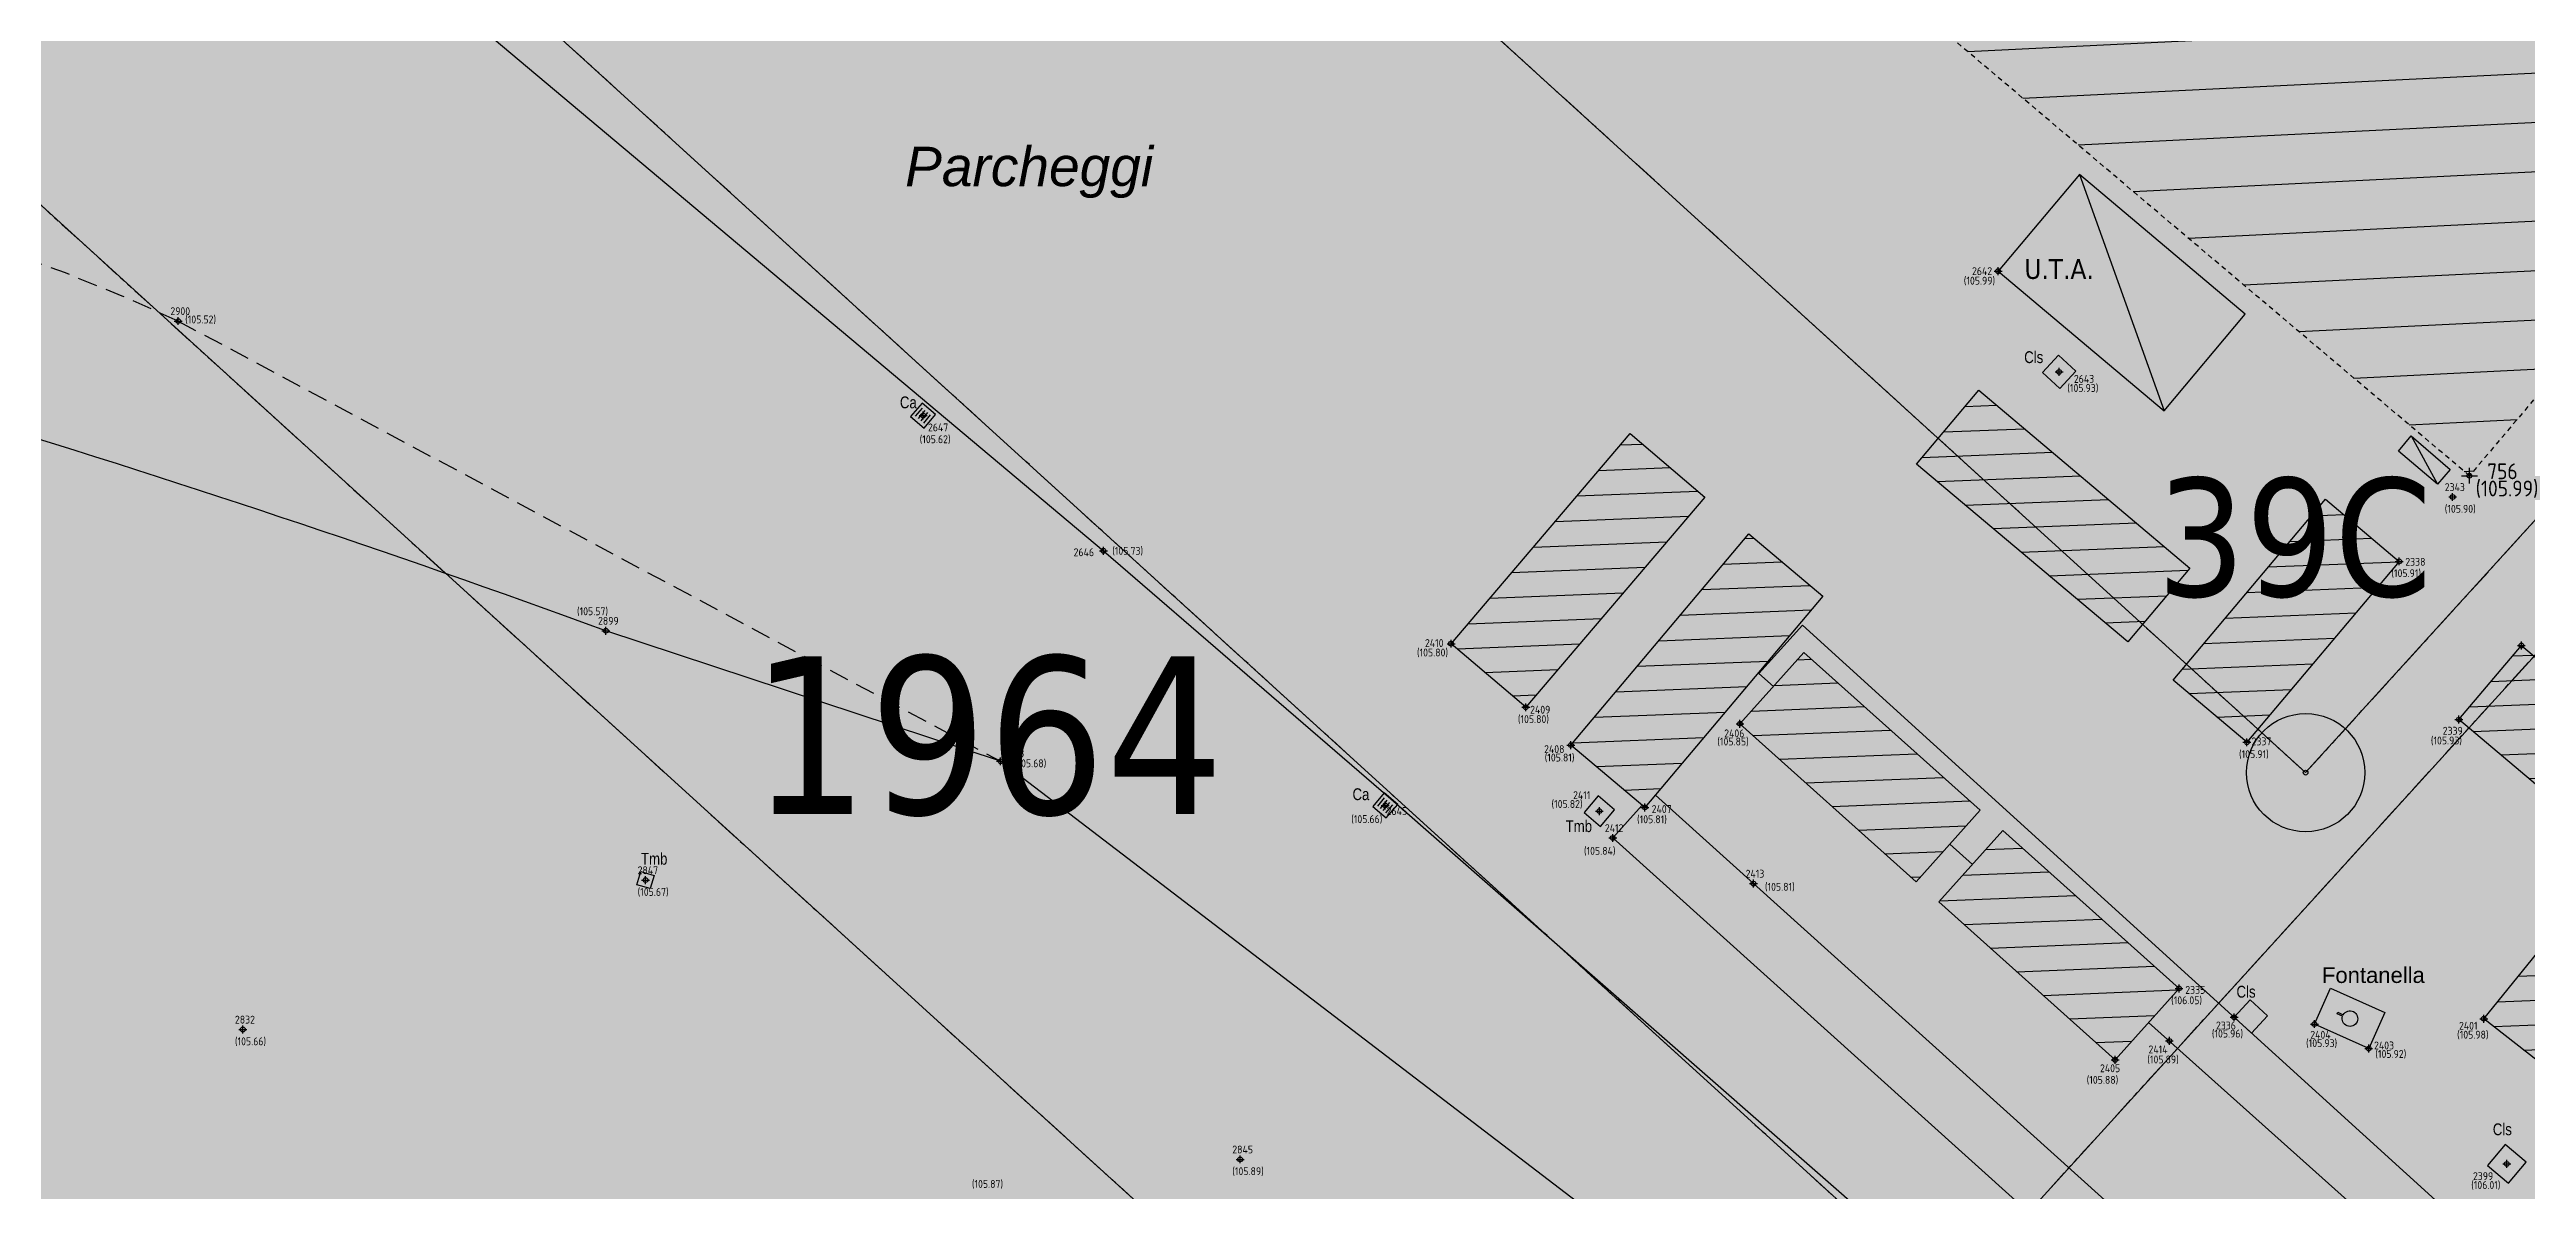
# Model space of a CAD drawing. Extents: x 9555 to 11275, y -8412 to -6382.
# Drawn here: x 10326.8 to 10389.6, y -7841.3 to -7812.4 of the extents above; entities that cross this region are included whole.
import ezdxf
from ezdxf.enums import TextEntityAlignment as Align

# ---------------------------------------------------------------- set-up
doc = ezdxf.new("R2010")
doc.units = 0
doc.header["$MEASUREMENT"] = 0
doc.header["$XCLIPFRAME"] = 2
doc.header["$PDMODE"] = 33
doc.header["$PDSIZE"] = 0.12
for name, pattern in [('DASHED', [0.75, 0.5, -0.25]), ('HIDDEN2', [0.1875, 0.125, -0.0625]), ('PHANTOM2', [1.25, 0.625, -0.125, 0.125, -0.125, 0.125, -0.125])]:
    doc.linetypes.add(name, pattern=pattern)
doc.layers.get('0').update_dxf_attribs({"color": 53, "lineweight": 50})
for name, color, linetype in [('01_PROG', 7, 'Continuous'), ('02_CAT', 7, 'Continuous'), ('Conf Lotti-Retino', 253, 'Continuous'), ('Conf-N', 7, 'Continuous'), ('Conf-P', 2, 'Continuous'), ('GEI-Nome_P', 6, 'Continuous'), ('GEI-Punti', 7, 'Continuous'), ('Gei-Punti_3D', 3, 'Continuous'), ('GEI-Quote_P', 3, 'Continuous'), ('GEI-Simboli', 6, 'Continuous'), ('Immagine', 181, 'Continuous'), ('Ril-Aiuola_Retino', 85, 'Continuous'), ('Ril-Cabina_Idrante', 1, 'Continuous'), ('Ril-Fabbr_Retino', 8, 'Continuous'), ('Ril-Fontana', 6, 'Continuous'), ('Ril-Strada', 4, 'Continuous'), ('Ril-Struttura_cls', 4, 'Continuous'), ('Ril-Struttura_U.T.A.', 7, 'Continuous'), ('Ril-Tomb_CADITOIA-Chiusino', 5, 'Continuous'), ('Ril-Tomb_CEMENTO-Cls', 5, 'Continuous'), ('Ril-Tombino', 5, 'Continuous')]:
    doc.layers.add(name, color=color, linetype=linetype)
for name, color, linetype, lineweight in [('Conf Lotti', 2, 'PHANTOM2', 30), ('Fr01 Fgl. 957D', 140, 'Continuous', 30), ('Ril-Fabbr_Container-Prefabbricato', 7, 'Continuous', 30), ('Ril-Fabbr_Tendone', 7, 'HIDDEN2', 30)]:
    doc.layers.add(name, color=color, linetype=linetype, lineweight=lineweight)
doc.layers.add('Gei-Nome_p(OFF)', color=251, linetype='Continuous', plot=False)
doc.styles.add('Arial', font='arial.ttf')
doc.styles.add('ArialCorsivo', font='ariali.ttf')
doc.styles.add('HELVLA', font='helvl', dxfattribs={"width": 0.8})
doc.styles.get("Standard").update_dxf_attribs({"font": 'isocp.shx'})
doc.styles.add('Tahoma', font='tahoma.ttf')
picture_1 = doc.add_image_def('image1.png', size_in_pixel=(3510, 4950))
picture_2 = doc.add_image_def('image3.png', size_in_pixel=(3510, 4950))

# ---------------------------------------------------------------- blocks, each defined once
blk = doc.blocks.new('TCa-a')
at = {"layer": 'Ril-Tomb_CADITOIA-Chiusino'}
for p, q in [((-0.15, 0.15), (0.15, 0.15)), ((-0.15, 0.05), (0.15, 0.05)), ((-0.15, -0.05), (0.15, -0.05)), ((-0.15, -0.15), (0.15, -0.15))]:
    blk.add_line(p, q, dxfattribs=at)
blk.add_lwpolyline([(-0.25, -0.25), (0.25, -0.25), (0.25, 0.25), (-0.25, 0.25)], close=True, dxfattribs=at)
blk = doc.blocks.new('P-Lotto')
at = {"layer": 'Conf-N'}
blk.add_circle((0, 0), 1.5, dxfattribs=at)
at = {"layer": 'Conf-P'}
blk.add_point((0, 0), dxfattribs=at)
blk = doc.blocks.new('20043-1_Prog-Confini')
at = {"layer": 'Conf Lotti-Retino'}
h = blk.add_hatch(color=256, dxfattribs=at)
h.paths.add_polyline_path([(10440.904, -7860.831), (10481.594, -7897.835), (10443.955, -7939.223), (10455.053, -7949.315), (10501.476, -7898.267), (10547.189, -7848.002), (10411.97, -7725.031), (10340.578, -7745.23), (10225.512, -7871.756), (10219.572, -7866.354), (10165.524, -7925.785), (10195.694, -7953.18), (10249.907, -8002.481), (10270.622, -8021.32), (10278.897, -8012.22), (10188.639, -7930.138), (10307.726, -7799.19), (10366.912, -7853.014), (10397.984, -7881.272), (10388.565, -7891.63), (10401.881, -7903.74)])
h.paths.add_polyline_path([(10406.058, -7872.394), (10374.985, -7844.136), (10315.8, -7790.312), (10347.147, -7755.842), (10408.825, -7738.391), (10442.939, -7769.415), (10528.018, -7846.787), (10491.686, -7886.738), (10437.68, -7837.623)], flags=16)
h = blk.add_hatch(color=41, dxfattribs=at)
h.paths.add_polyline_path([(10374.985, -7844.136), (10442.939, -7769.415), (10408.825, -7738.391), (10347.147, -7755.842), (10315.8, -7790.312)])
h.paths.add_polyline_path([(10420.764, -7790.38), (10376.072, -7749.737), (10373.722, -7750.402), (10338.402, -7789.24), (10384.049, -7830.752)], flags=16)
for points in [[(10420.764, -7790.38), (10376.072, -7749.737), (10373.722, -7750.402), (10338.402, -7789.24), (10384.049, -7830.752)], [(10374.985, -7844.136), (10442.939, -7769.415), (10528.018, -7846.787), (10491.686, -7886.738), (10437.68, -7837.623), (10406.058, -7872.394)], [(10278.897, -8012.22), (10188.639, -7930.138), (10307.726, -7799.19), (10366.912, -7853.014), (10339.327, -7883.347), (10306.204, -7919.768), (10337.209, -7948.101)]]:
    blk.add_hatch(color=41, dxfattribs=at).paths.add_polyline_path(points)
at = {"layer": 'Conf Lotti'}
for p, q in [((10374.985, -7844.136), (10442.939, -7769.415)), ((10406.058, -7872.394), (10315.8, -7790.312)), ((10307.726, -7799.19), (10397.984, -7881.272))]:
    blk.add_line(p, q, dxfattribs=at)
blk.add_lwpolyline([(10420.764, -7790.38), (10376.072, -7749.737), (10373.722, -7750.402), (10338.402, -7789.24), (10384.049, -7830.752)], close=True, dxfattribs=at)
blk.add_lwpolyline([(10420.764, -7790.38), (10376.072, -7749.737), (10373.722, -7750.402), (10338.402, -7789.24), (10384.049, -7830.752)], close=True, dxfattribs=at)
at = {"layer": 'Conf-P'}
blk.add_blockref('P-Lotto', (10384.049, -7830.752), dxfattribs=at)
at = {"layer": 'Conf-N', "style": 'Tahoma'}
blk.add_text('39C', height=3, dxfattribs=at).set_placement((10380.273, -7826.28))
blk = doc.blocks.new('-Fgl. 957D Estratto Foglio Intero_PostFR1')
at = {"layer": 'Immagine'}
image = blk.add_image(picture_1, insert=(10047.107, -8052.467), size_in_units=(594.323, 838.148), rotation=0.001621, dxfattribs=at)
image.set_boundary_path([(307.502, 335.181), (3170.12, 4586.921)])
image.dxf.flags = 15
blk = doc.blocks.new('-Fgl. 958 Estratto Foglio Intero_PostFR3')
at = {"layer": 'Immagine'}
image = blk.add_image(picture_2, insert=(9716.786, -8308.175), size_in_units=(1485.814, 2095.379), rotation=-0.001044, dxfattribs=at)
image.set_boundary_path([(486.986, 415.0435), (2987.88, 4584.8433)])
image.dxf.flags = 15
blk = doc.blocks.new('- Fogli_Unione (Estratti_20043_SpostatoComeAll.957E_SuRIL_PostFR1-FR2-FR3 (2021-02-08)')
for name in ['-Fgl. 958 Estratto Foglio Intero_PostFR3', '-Fgl. 957D Estratto Foglio Intero_PostFR1']:
    blk.add_blockref(name, (0, 0))
blk = doc.blocks.new('2493-1_PostFRAZ')
at = {"layer": 'Fr01 Fgl. 957D'}
for p, q in [((10374.985, -7844.136), (10442.939, -7769.415)), ((10307.726, -7799.19), (10397.984, -7881.272))]:
    blk.add_line(p, q, dxfattribs=at)
blk.add_lwpolyline([(10406.058, -7872.394), (10315.8, -7790.312), (10347.147, -7755.842), (10408.825, -7738.391), (10449.833, -7775.684)], dxfattribs=at)
blk.add_lwpolyline([(10420.764, -7790.38), (10376.072, -7749.737), (10373.722, -7750.402), (10338.402, -7789.24), (10384.049, -7830.752)], close=True, dxfattribs=at)
at = {"layer": '02_CAT'}
blk.add_blockref('- Fogli_Unione (Estratti_20043_SpostatoComeAll.957E_SuRIL_PostFR1-FR2-FR3 (2021-02-08)', (2.401, 6.764), dxfattribs=at)
at = {"layer": 'Fr01 Fgl. 957D', "style": 'Tahoma'}
blk.add_text('1964', height=4, dxfattribs=at).set_placement((10344.611, -7831.799))

msp = doc.modelspace()

# ---------------------------------------------------------------- hatches: boundary and pattern name
at = {"layer": 'Ril-Aiuola_Retino'}
h = msp.add_hatch(dxfattribs=at)
h.set_pattern_fill('TEXTURE', color=256, scale=1.5, angle=90, style=0)
h.set_pattern_definition([(90, (-0.72, 1.08), (-1.14, 0.66), [0.06, -1.005, 0.045, -0.435, 0.09, -1.065]), (100, (-1.335, 0.795), (-1.42672142, 0.40338068), [0.105, -0.255, 0.135, -0.795, 0.075, -0.99]), (110, (-0.855, 0.645), (-1.104881267, 0.66735477), [0.12, -0.825, 0.105, -0.615, 0.075, -0.48]), (120, (-0.765, 1.08), (-1.27025934, -0.10984628), [0.075, -0.495, 0.06, -0.735, 0.045, -0.975]), (130, (-1.095, 0.66), (-1.081851777, 0.169179587), [0.06, -0.66, 0.045, -0.42, 0.12, -0.765]), (140, (-0.555, 0.885), (-1.17866747, -0.40123932), [0.03, -0.555, 0.075, -0.915, 0.09, -0.465]), (150, (-0.66, 0.93), (-1.11853829, -0.49736515), [0.075, -0.615, 0.03, -0.72, 0.06, -0.555]), (160, (-0.48, 0.765), (-1.07793424, -0.54946135), [0.045, -0.285, 0.09, -0.48, 0.06, -0.66]), (170, (-1.365, 0.84), (-0.82359725, -1.04282672), [0.105, -0.66, 0.045, -0.78, 0.09, -0.735]), (180, (-0.72, 0.93), (-0.555, -1.32), [0.09, -0.465, 0.06, -0.915, 0.03, -0.93]), (190, (-1.185, 0.69), (-0.72572646, -1.239857295), [0.105, -0.585, 0.09, -0.48, 0.105, -1.095]), (200, (-0.33, 0.585), (-0.40845569, -1.20220171), [0.12, -0.39, 0.06, -0.795, 0.09, -0.87]), (210, (-0.51, 0.18), (-0.14246134, -1.43324972), [0.075, -1.005, 0.09, -0.465, 0.105, -0.615]), (220, (-0.18, 0.51), (-0.356330406, -1.395538836), [0.045, -0.33, 0.06, -0.645, 0.12, -0.84]), (230, (-1.38, 0.06), (0.17102844, -1.10298426), [0.09, -0.54, 0.105, -0.465, 0.06, -0.63]), (240, (-0.09, 1.305), (0.60383629, -1.02412486), [0.06, -0.42, 0.12, -0.93, 0.105, -0.855]), (250, (-0.93, 0.315), (0.81214345, -1.18950537), [0.09, -0.63, 0.075, -0.57, 0.06, -0.915]), (260, (-0.57, 0.405), (0.845615826, -1.078220235), [0.135, -0.495, 0.09, -0.675, 0.12, -0.66])])
h.paths.add_polyline_path([(10377.265, -7845.645), (10377.289, -7845.742), (10377.218, -7845.759), (10385.452, -7858.745), (10391.08, -7863.774), (10391.871, -7862.896), (10391.871, -7862.804, -0.350264), (10391.482, -7862.316, -0.913739), (10392.474, -7862.227), (10393.937, -7860.602)])
h.paths.add_polyline_path([(10413.584, -7868.804, 0.236892), (10413.172, -7866.856), (10413.266, -7866.782), (10416.752, -7862.793), (10416.752, -7862.663, 0.183214), (10419.069, -7862.774), (10425.972, -7855.113, 0.263005), (10425.826, -7853.767), (10425.923, -7853.697), (10428.699, -7847.691), (10428.699, -7847.57), (10429.688, -7847.687), (10430.658, -7847.584), (10430.925, -7847.317), (10433.357, -7840.757), (10433.47, -7840.798), (10435.746, -7835.473), (10435.616, -7835.625), (10435.559, -7835.577), (10414.821, -7859.413), (10414.821, -7859.444), (10414.793, -7859.444), (10405.04, -7870.655), (10404.866, -7870.841), (10405.318, -7871.264), (10404.908, -7871.702), (10404.456, -7871.279), (10402.01, -7873.895), (10405.262, -7876.666, 0.283255), (10406.326, -7876.831)])
h.paths.add_polyline_path([(10411.15, -7867.233, -1), (10411.85, -7867.233, -1)], flags=16)
h.paths.add_polyline_path([(10405.502, -7874.131, -1), (10404.802, -7874.131, -1)], flags=16)
h.paths.add_polyline_path([(10404.318, -7873.251), (10404.045, -7873.543), (10403.753, -7873.27), (10404.026, -7872.978)], flags=16)
h.paths.add_polyline_path([(10417.145, -7860.806, -1), (10417.945, -7860.806, -1)], flags=16)
h.paths.add_polyline_path([(10404.28, -7871.945), (10404.88, -7871.945), (10404.88, -7871.522), (10404.28, -7871.522)], flags=24)
h.paths.add_polyline_path([(10403.414, -7872.995), (10404.013, -7872.995), (10404.013, -7872.572), (10403.414, -7872.572)], flags=24)
at = {"layer": 'Ril-Fabbr_Retino'}
h = msp.add_hatch(dxfattribs=at)
h.set_pattern_fill('ANSI31', color=256, scale=10, angle=-42.18211, style=0)
h.set_pattern_definition([(2.8179, (10124.551, -7924.9433), (-0.061452, 1.2484885), [])])
h.paths.add_polyline_path([(10410.751, -7796.557), (10388.204, -7823.225), (10341.901, -7784.09), (10364.293, -7757.441)])
h = msp.add_hatch(dxfattribs=at)
h.set_pattern_fill('ANSI31', color=256, scale=5, angle=317.29473, style=0)
h.paths.add_polyline_path([(10375.762, -7821.056), (10381.116, -7825.564), (10379.538, -7827.439), (10374.184, -7822.93)])
h = msp.add_hatch(dxfattribs=at)
h.set_pattern_fill('ANSI31', color=256, scale=5, angle=317.29473, style=0)
h.paths.add_polyline_path([(10366.917, -7822.154), (10368.81, -7823.767), (10364.27, -7829.095), (10362.377, -7827.482)])
h = msp.add_hatch(dxfattribs=at)
h.set_pattern_fill('ANSI31', color=256, scale=5, angle=317.29473, style=0)
h.paths.add_polyline_path([(10380.686, -7828.405), (10384.549, -7823.817), (10386.423, -7825.395), (10382.56, -7829.983)])
h = msp.add_hatch(dxfattribs=at)
h.set_pattern_fill('ANSI31', color=256, scale=5, angle=317.29473, style=0)
h.paths.add_polyline_path([(10371.801, -7826.28), (10367.293, -7831.635), (10365.416, -7830.055), (10369.924, -7824.7)])
h = msp.add_hatch(dxfattribs=at)
h.set_pattern_fill('ANSI31', color=256, scale=5, angle=317.29473, style=0)
h.paths.add_polyline_path([(10389.521, -7827.528), (10395.178, -7832.298), (10393.595, -7834.176), (10387.937, -7829.406)])
h = msp.add_hatch(dxfattribs=at)
h.set_pattern_fill('ANSI31', color=256, scale=5, angle=317.29473, style=0)
edge = h.paths.add_edge_path()
edge.add_line((10375.794, -7831.707), (10374.173, -7833.517))
edge.add_line((10374.173, -7833.517), (10369.703, -7829.514))
edge.add_line((10369.703, -7829.514), (10371.324, -7827.704))
edge.add_line((10371.324, -7827.704), (10375.794, -7831.706))
h = msp.add_hatch(dxfattribs=at)
h.set_pattern_fill('ANSI31', color=256, scale=5, angle=317.29473, style=0)
edge = h.paths.add_edge_path()
edge.add_line((10380.838, -7836.224), (10379.217, -7838.034))
edge.add_line((10379.217, -7838.034), (10374.747, -7834.031))
edge.add_line((10374.747, -7834.031), (10376.369, -7832.221))
edge.add_line((10376.369, -7832.221), (10380.838, -7836.224))
h = msp.add_hatch(dxfattribs=at)
h.set_pattern_fill('ANSI31', color=256, scale=5, angle=317.29473, style=0)
edge = h.paths.add_edge_path()
edge.add_line((10391.403, -7833.506), (10393.3, -7834.99))
edge.add_line((10393.3, -7834.99), (10390.463, -7838.477))
edge.add_line((10390.463, -7838.477), (10388.566, -7836.993))
edge.add_line((10388.566, -7836.993), (10391.403, -7833.507))

# ---------------------------------------------------------------- linework, layer by layer
at = {"layer": 'Gei-Nome_p(OFF)'}
for p in [(10331.734, -7837.265), (10357.028, -7840.558)]:
    msp.add_point(p, dxfattribs=at)
at = {"layer": 'GEI-Punti'}
for p in [(10376.251, -7818.037), (10330.097, -7819.302), (10377.797, -7820.59), (10348.988, -7821.698), (10388.204, -7823.225), (10387.777, -7823.763), (10353.561, -7825.128), (10386.423, -7825.395), (10340.942, -7827.154), (10362.377, -7827.482), (10389.521, -7827.528), (10364.27, -7829.095), (10369.703, -7829.514), (10387.937, -7829.406), (10365.416, -7830.055), (10382.56, -7829.983), (10350.95, -7830.465), (10360.706, -7831.584), (10366.137, -7831.727), (10367.293, -7831.635), (10366.477, -7832.408), (10341.947, -7833.477), (10370.046, -7833.564), (10380.838, -7836.224), (10382.236, -7836.956), (10384.272, -7837.126), (10388.566, -7836.993), (10380.593, -7837.553), (10385.649, -7837.748), (10379.217, -7838.034), (10389.151, -7840.672)]:
    msp.add_point(p, dxfattribs=at)
at = {"layer": 'Gei-Punti_3D'}
for p in [(10376.251, -7818.037, 105.987), (10330.097, -7819.302, 105.516), (10377.797, -7820.59, 105.931), (10348.988, -7821.698, 105.619), (10388.204, -7823.225, 105.988), (10387.777, -7823.763, 105.903), (10353.561, -7825.128, 105.73), (10386.423, -7825.395, 105.912), (10340.942, -7827.154, 105.571), (10362.377, -7827.482, 105.796), (10389.521, -7827.528, 105.945), (10364.27, -7829.095, 105.802), (10369.703, -7829.514, 105.852), (10387.937, -7829.406, 105.933), (10365.416, -7830.055, 105.812), (10382.56, -7829.983, 105.909), (10350.95, -7830.465, 105.675), (10360.706, -7831.584, 105.66), (10366.137, -7831.727, 105.824), (10367.293, -7831.635, 105.811), (10366.477, -7832.408, 105.839), (10341.947, -7833.477, 105.669), (10370.046, -7833.564, 105.814), (10380.838, -7836.224, 106.047), (10382.236, -7836.956, 105.964), (10384.272, -7837.126, 105.934), (10388.566, -7836.993, 105.976), (10331.734, -7837.265, 105.656), (10380.593, -7837.553, 105.887), (10385.649, -7837.748, 105.916), (10379.217, -7838.034, 105.877), (10357.028, -7840.558, 105.893), (10389.151, -7840.672, 106.014)]:
    msp.add_point(p, dxfattribs=at)
at = {"layer": 'GEI-Simboli'}
for p, q in [((10376.151, -7818.037), (10376.351, -7818.037)), ((10376.251, -7818.137), (10376.251, -7817.937)), ((10329.997, -7819.302), (10330.197, -7819.302)), ((10330.097, -7819.402), (10330.097, -7819.202)), ((10377.697, -7820.59), (10377.897, -7820.59)), ((10377.797, -7820.69), (10377.797, -7820.489)), ((10348.888, -7821.698), (10349.088, -7821.698)), ((10348.988, -7821.798), (10348.988, -7821.598)), ((10388.004, -7823.225), (10388.404, -7823.225)), ((10388.204, -7823.425), (10388.204, -7823.025)), ((10387.677, -7823.763), (10387.877, -7823.763)), ((10387.777, -7823.863), (10387.777, -7823.663)), ((10353.461, -7825.128), (10353.661, -7825.128)), ((10353.561, -7825.228), (10353.561, -7825.028)), ((10386.323, -7825.395), (10386.523, -7825.395)), ((10386.423, -7825.495), (10386.423, -7825.295)), ((10340.942, -7827.254), (10340.942, -7827.054)), ((10340.842, -7827.154), (10341.041, -7827.154)), ((10362.277, -7827.482), (10362.477, -7827.482)), ((10362.377, -7827.582), (10362.377, -7827.382)), ((10389.421, -7827.528), (10389.621, -7827.528)), ((10389.521, -7827.628), (10389.521, -7827.428)), ((10364.17, -7829.095), (10364.37, -7829.095)), ((10364.27, -7829.195), (10364.27, -7828.995)), ((10369.603, -7829.514), (10369.803, -7829.514)), ((10369.703, -7829.614), (10369.703, -7829.414)), ((10387.837, -7829.406), (10388.037, -7829.406)), ((10387.937, -7829.506), (10387.937, -7829.306)), ((10365.316, -7830.055), (10365.516, -7830.055)), ((10365.416, -7830.155), (10365.416, -7829.955)), ((10382.46, -7829.983), (10382.66, -7829.983)), ((10382.56, -7830.083), (10382.56, -7829.883)), ((10350.85, -7830.465), (10351.05, -7830.465)), ((10350.95, -7830.565), (10350.95, -7830.364)), ((10360.606, -7831.584), (10360.806, -7831.584)), ((10360.706, -7831.684), (10360.706, -7831.484)), ((10366.037, -7831.727), (10366.237, -7831.727)), ((10366.137, -7831.827), (10366.137, -7831.627)), ((10367.193, -7831.635), (10367.393, -7831.635)), ((10367.293, -7831.735), (10367.293, -7831.535)), ((10366.377, -7832.408), (10366.577, -7832.408)), ((10366.477, -7832.508), (10366.477, -7832.308)), ((10341.846, -7833.477), (10342.047, -7833.477)), ((10341.947, -7833.577), (10341.947, -7833.377)), ((10369.946, -7833.564), (10370.146, -7833.564)), ((10370.046, -7833.664), (10370.046, -7833.464)), ((10380.738, -7836.224), (10380.938, -7836.224)), ((10380.838, -7836.324), (10380.838, -7836.124)), ((10382.136, -7836.956), (10382.336, -7836.956)), ((10382.236, -7837.056), (10382.236, -7836.856)), ((10384.272, -7837.226), (10384.272, -7837.026)), ((10388.466, -7836.993), (10388.666, -7836.993)), ((10388.566, -7837.093), (10388.566, -7836.893)), ((10331.634, -7837.265), (10331.834, -7837.265)), ((10331.734, -7837.365), (10331.734, -7837.165)), ((10380.493, -7837.553), (10380.693, -7837.553)), ((10380.593, -7837.653), (10380.593, -7837.453)), ((10384.172, -7837.126), (10384.372, -7837.126)), ((10385.649, -7837.848), (10385.649, -7837.648)), ((10379.117, -7838.034), (10379.317, -7838.034)), ((10379.217, -7838.134), (10379.217, -7837.934)), ((10385.549, -7837.748), (10385.749, -7837.748)), ((10356.928, -7840.558), (10357.128, -7840.558)), ((10357.028, -7840.658), (10357.028, -7840.458)), ((10389.051, -7840.672), (10389.251, -7840.672)), ((10389.151, -7840.772), (10389.151, -7840.572))]:
    msp.add_line(p, q, dxfattribs=at)
at = {"layer": 'Ril-Cabina_Idrante'}
msp.add_line((10386.728, -7822.216), (10387.395, -7823.441), dxfattribs=at)
msp.add_lwpolyline([(10386.728, -7822.216), (10387.711, -7823.067), (10387.395, -7823.441), (10386.402, -7822.601), (10386.728, -7822.216)], dxfattribs=at)
at = {"layer": 'Ril-Fabbr_Container-Prefabbricato'}
for points in [[(10375.762, -7821.056), (10381.116, -7825.564), (10379.538, -7827.439), (10374.184, -7822.93)], [(10366.917, -7822.154), (10368.81, -7823.767), (10364.27, -7829.095), (10362.377, -7827.482)], [(10380.686, -7828.405), (10384.549, -7823.817), (10386.423, -7825.395), (10382.56, -7829.983)], [(10371.801, -7826.28), (10367.293, -7831.635), (10365.416, -7830.055), (10369.924, -7824.7)], [(10389.521, -7827.528), (10395.178, -7832.298), (10393.595, -7834.176), (10387.937, -7829.406)]]:
    msp.add_lwpolyline(points, close=True, dxfattribs=at)
for points in [[(10375.794, -7831.707), (10374.173, -7833.517), (10369.703, -7829.514), (10371.324, -7827.704), (10375.794, -7831.706)], [(10380.838, -7836.224), (10379.217, -7838.034), (10374.747, -7834.031), (10376.369, -7832.221), (10380.838, -7836.224)], [(10391.403, -7833.506), (10393.3, -7834.99), (10390.463, -7838.477), (10388.566, -7836.993), (10391.403, -7833.507)]]:
    msp.add_lwpolyline(points, dxfattribs=at)
at = {"layer": 'Ril-Fabbr_Tendone'}
msp.add_lwpolyline([(10410.751, -7796.557), (10388.204, -7823.225), (10341.901, -7784.09), (10364.293, -7757.441)], close=True, dxfattribs=at)
at = {"layer": 'Ril-Fontana'}
msp.add_lwpolyline([(10385.649, -7837.748), (10384.272, -7837.126), (10384.684, -7836.215), (10386.061, -7836.837)], close=True, dxfattribs=at)
at = {"layer": 'Ril-Fontana', "color": 7}
msp.add_lwpolyline([(10384.865, -7836.827), (10385.002, -7836.89, -19.949874), (10384.986, -7836.926), (10384.848, -7836.864)], format="xyb", close=True, dxfattribs=at)
at = {"layer": 'Ril-Strada'}
for points in [[(10364.293, -7757.441), (10358.405, -7740.788, 0.164284), (10357.331, -7739.419), (10355.885, -7738.535, 0.108955), (10353.1, -7737.575, 0.156795), (10342.425, -7741.353, 0.017328), (10332.783, -7747.527, 0.065892), (10320.578, -7760.547, 0.206282), (10316.832, -7784.796, 0.018972), (10320.232, -7793.636, 0.062899), (10327.032, -7802.849), (10353.561, -7825.128), (10360.851, -7831.412), (10377.047, -7845.596)], [(10372.303, -7846.785), (10350.95, -7830.465), (10340.942, -7827.154, 0.027946), (10307.476, -7817.02), (10303.308, -7815.8)]]:
    msp.add_lwpolyline(points, format="xyb", dxfattribs=at)
at = {"layer": 'Ril-Strada', "linetype": 'DASHED'}
msp.add_lwpolyline([(10303.308, -7815.8, -0.054632), (10305.939, -7815.462, -0.140931), (10330.097, -7819.302), (10350.95, -7830.465)], format="xyb", dxfattribs=at)
at = {"layer": 'Ril-Struttura_cls'}
for p, q in [((10370.55, -7828.568), (10370.18, -7828.237)), ((10407.723, -7867.505), (10367.557, -7831.322)), ((10375.597, -7833.083), (10375.022, -7832.569))]:
    msp.add_line(p, q, dxfattribs=at)
for points in [[(10370.18, -7828.237), (10371.289, -7827.015), (10395.37, -7848.883), (10395.732, -7848.441), (10401.835, -7853.62), (10401.375, -7854.205), (10411.47, -7863.211)], [(10406.724, -7868.649), (10366.477, -7832.408), (10367.225, -7831.578)], [(10380.068, -7837.084), (10394.481, -7849.978), (10393.332, -7851.414), (10399.436, -7856.558), (10400.444, -7855.377), (10410.488, -7864.337)]]:
    msp.add_lwpolyline(points, dxfattribs=at)
at = {"layer": 'Ril-Struttura_U.T.A.'}
msp.add_line((10378.312, -7815.589), (10380.458, -7821.579), dxfattribs=at)
msp.add_lwpolyline([(10380.458, -7821.579), (10382.519, -7819.131), (10378.312, -7815.589), (10376.251, -7818.037)], close=True, dxfattribs=at)
at = {"layer": 'Ril-Tomb_CEMENTO-Cls'}
for points in [[(10377.373, -7820.608), (10377.815, -7821.013), (10378.221, -7820.571), (10377.779, -7820.166)], [(10382.236, -7836.956), (10382.68, -7837.359), (10383.084, -7836.915), (10382.639, -7836.512)], [(10388.658, -7840.713), (10389.192, -7841.165), (10389.644, -7840.631), (10389.11, -7840.179)]]:
    msp.add_lwpolyline(points, close=True, dxfattribs=at)
at = {"layer": 'Ril-Tombino'}
for points in [[(10366.104, -7831.339), (10365.749, -7831.76), (10366.17, -7832.115), (10366.525, -7831.694)], [(10342.162, -7833.356), (10342.067, -7833.693), (10341.73, -7833.598), (10341.826, -7833.261)]]:
    msp.add_lwpolyline(points, close=True, dxfattribs=at)

# ---------------------------------------------------------------- block references
at = {"layer": '01_PROG'}
msp.add_blockref('20043-1_Prog-Confini', (0, 0), dxfattribs=at)
at = {"layer": '02_CAT'}
msp.add_blockref('2493-1_PostFRAZ', (0, 0), dxfattribs=at)
at = {"layer": 'Ril-Tomb_CADITOIA-Chiusino', "xscale": 0.9, "yscale": 0.9, "zscale": 0.9, "rotation": 49.79621267124613}
for p in [(10348.988, -7821.698), (10360.706, -7831.584)]:
    msp.add_blockref('TCa-a', p, dxfattribs=at)

# ---------------------------------------------------------------- texts
at = {"layer": 'GEI-Nome_P'}
for s, height, p in [('2642', 0.2, (10375.588, -7818.136)), ('2900', 0.2, (10329.897, -7819.152)), ('2643', 0.2, (10378.172, -7820.869)), ('2647', 0.2, (10349.11, -7822.098)), ('756', 0.4, (10388.653, -7823.312)), ('2343', 0.2, (10387.577, -7823.613)), ('2646', 0.2, (10352.804, -7825.265)), ('2338', 0.2, (10386.577, -7825.507)), ('2899', 0.2, (10340.742, -7827.004)), ('2410', 0.2, (10361.714, -7827.566)), ('2409', 0.2, (10364.381, -7829.256)), ('2898', 0.2, (10351.028, -7830.361)), ('2408', 0.2, (10364.736, -7830.256)), ('2406', 0.2, (10369.304, -7829.856)), ('2337', 0.2, (10382.678, -7830.059)), ('2339', 0.2, (10387.526, -7829.79)), ('2411', 0.2, (10365.471, -7831.423)), ('2645', 0.2, (10360.742, -7831.827)), ('2412', 0.2, (10366.277, -7832.258)), ('2407', 0.2, (10367.464, -7831.776)), ('2847', 0.2, (10341.746, -7833.327)), ('2413', 0.2, (10369.846, -7833.414)), ('2335', 0.2, (10380.997, -7836.361)), ('2336', 0.2, (10381.775, -7837.263)), ('2401', 0.2, (10387.938, -7837.27)), ('2414', 0.2, (10380.064, -7837.87)), ('2404', 0.2, (10384.167, -7837.498)), ('2403', 0.2, (10385.784, -7837.769)), ('2405', 0.2, (10378.834, -7838.348)), ('2399', 0.2, (10388.293, -7841.083))]:
    msp.add_text(s, height=height, dxfattribs=at).set_placement(p)
at = {"layer": 'Gei-Nome_p(OFF)'}
for s, p in [('2832', (10331.534, -7837.115)), ('2845', (10356.828, -7840.408))]:
    msp.add_text(s, height=0.2, dxfattribs=at).set_placement(p)
at = {"layer": 'GEI-Quote_P'}
for s, height, p in [('(105.99)', 0.2, (10375.379, -7818.378)), ('(105.52)', 0.2, (10330.271, -7819.361)), ('(105.93)', 0.2, (10378.005, -7821.099)), ('(105.62)', 0.2, (10348.9, -7822.399)), ('(105.99)', 0.4, (10388.361, -7823.747)), ('(105.90)', 0.2, (10387.577, -7824.163)), ('(105.73)', 0.2, (10353.784, -7825.228)), ('(105.91)', 0.2, (10386.223, -7825.795)), ('(105.57)', 0.2, (10340.209, -7826.761)), ('(105.80)', 0.2, (10361.511, -7827.806)), ('(105.80)', 0.2, (10364.07, -7829.495)), ('(105.85)', 0.2, (10369.129, -7830.063)), ('(105.91)', 0.2, (10382.36, -7830.383)), ('(105.93)', 0.2, (10387.224, -7830.038)), ('(105.68)', 0.2, (10351.315, -7830.616)), ('(105.81)', 0.2, (10364.751, -7830.47)), ('(105.82)', 0.2, (10364.923, -7831.647)), ('(105.66)', 0.2, (10359.844, -7832.03)), ('(105.81)', 0.2, (10367.093, -7832.035)), ('(105.84)', 0.2, (10365.746, -7832.835)), ('(105.67)', 0.2, (10341.746, -7833.877)), ('(105.81)', 0.2, (10370.336, -7833.746)), ('(106.05)', 0.2, (10380.638, -7836.624)), ('(105.66)', 0.2, (10331.534, -7837.665)), ('(105.96)', 0.2, (10381.67, -7837.469)), ('(105.93)', 0.2, (10384.06, -7837.711)), ('(105.98)', 0.2, (10387.89, -7837.496)), ('(105.89)', 0.2, (10380.034, -7838.124)), ('(105.92)', 0.2, (10385.817, -7837.984)), ('(105.88)', 0.2, (10378.496, -7838.642)), ('(105.89)', 0.2, (10356.828, -7840.958)), ('(105.87)', 0.2, (10350.223, -7841.28)), ('(106.01)', 0.2, (10388.247, -7841.308))]:
    msp.add_text(s, height=height, dxfattribs=at).set_placement(p)
at = {"layer": 'Ril-Fontana', "color": 7, "style": 'Arial'}
msp.add_text('Fontanella', height=0.4, dxfattribs=at).set_placement((10384.463, -7836.085))
at = {"layer": 'Ril-Strada', "color": 7, "style": 'ArialCorsivo'}
msp.add_text('Parcheggi', height=1, dxfattribs=at).set_placement((10348.531, -7815.882))
at = {"layer": 'Ril-Struttura_U.T.A.', "style": 'Tahoma'}
msp.add_text('U.T.A.', height=0.5, dxfattribs=at).set_placement((10376.918, -7818.232))
at = {"layer": 'Ril-Tomb_CADITOIA-Chiusino', "style": 'HELVLA', "width": 0.8}
for p in [(10348.612, -7821.364), (10360.091, -7831.299)]:
    msp.add_text('Ca', height=0.3, dxfattribs=at).set_placement(p, align=Align.MIDDLE)
at = {"layer": 'Ril-Tomb_CEMENTO-Cls', "style": 'HELVLA', "width": 0.8}
for p in [(10377.154, -7820.212), (10382.538, -7836.301), (10389.038, -7839.789)]:
    msp.add_text('Cls', height=0.3, rotation=359.98303, dxfattribs=at).set_placement(p, align=Align.MIDDLE)
at = {"layer": 'Ril-Tombino', "style": 'HELVLA', "width": 0.8}
for p in [(10365.617, -7832.103), (10342.167, -7832.93)]:
    msp.add_text('Tmb', height=0.3, dxfattribs=at).set_placement(p, align=Align.MIDDLE)

doc.saveas('drawing.dxf')
